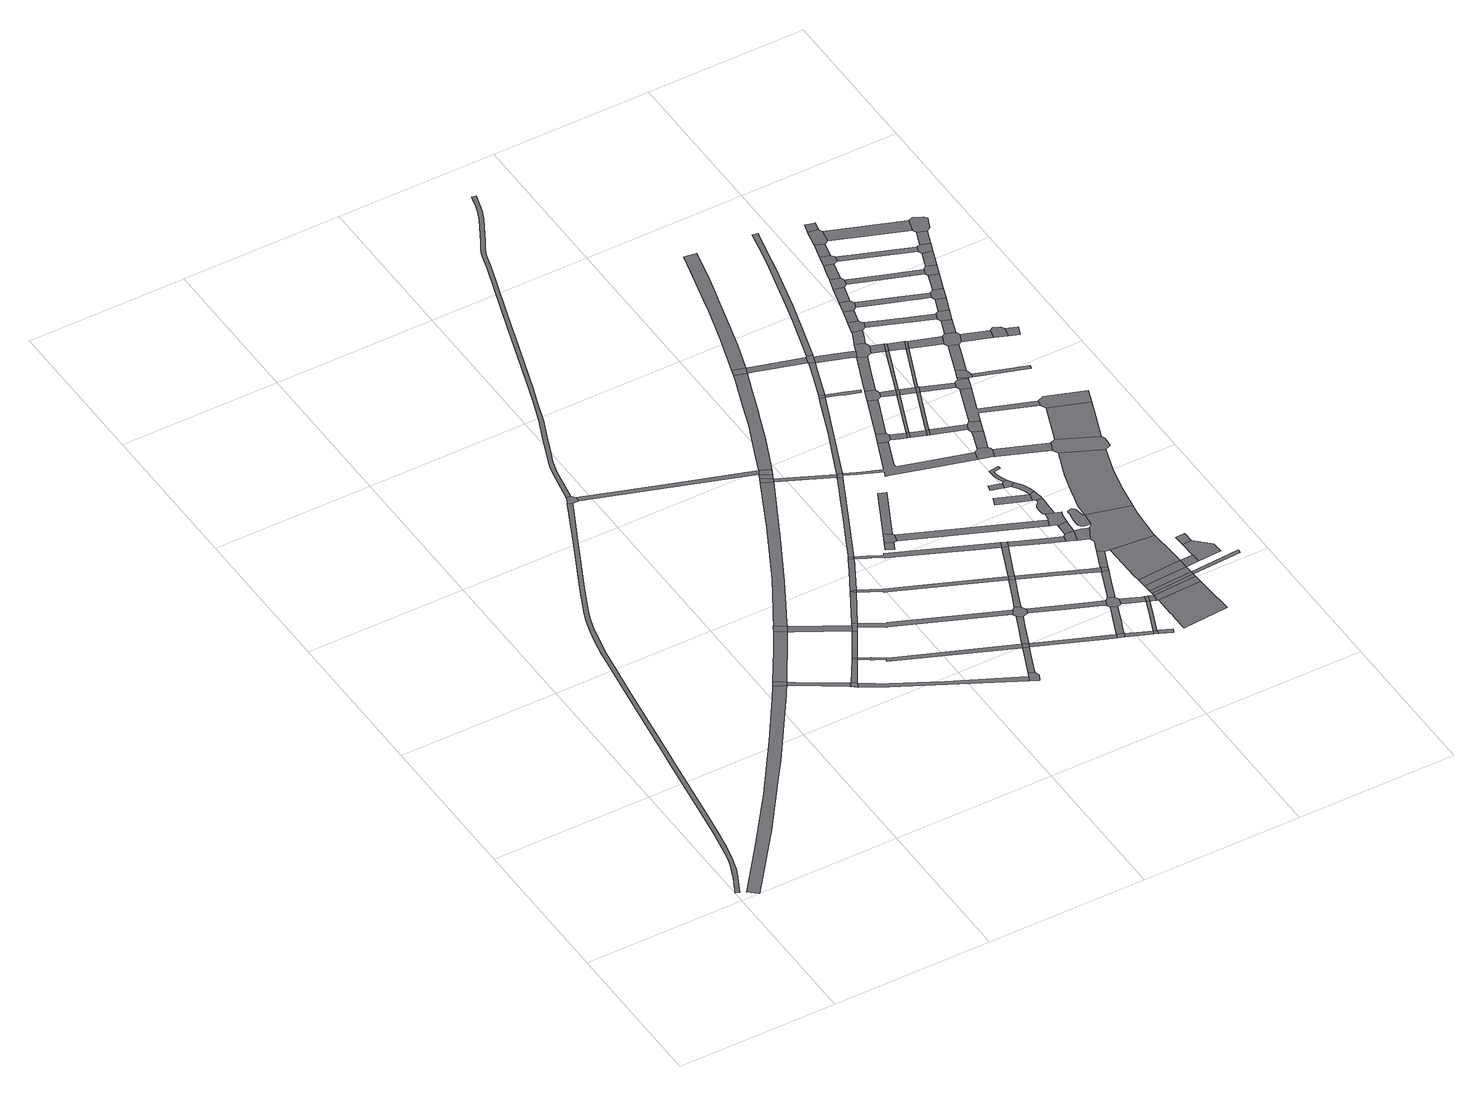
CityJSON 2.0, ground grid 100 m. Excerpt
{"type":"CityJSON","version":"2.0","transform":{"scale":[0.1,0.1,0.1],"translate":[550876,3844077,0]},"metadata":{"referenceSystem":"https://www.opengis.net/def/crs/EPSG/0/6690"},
"CityObjects":{
"road1":{"type":"Road","attributes":{"RoadStructureAttribute.sectionType":"1"},"geometry":[{"type":"MultiSurface","lod":"1","boundaries":[[[0,1,2,3,4,5,6,7,8,9,10,11,12,13]]]}]},
"road2":{"type":"Road","attributes":{"RoadStructureAttribute.sectionType":"1"},"geometry":[{"type":"MultiSurface","lod":"1","boundaries":[[[14,15,16,17,18,19,20,21,22,23,24,25,26,27,28,29,30,31,32,33,34,35,36,37,38,39,40,41,42,43,44,45,46,47,48,49,50,51,52,53,54,55]]]}]},
"road3":{"type":"Road","geometry":[{"type":"MultiSurface","lod":"1","boundaries":[[[56,0,13,57]]]}]},
"road4":{"type":"Road","attributes":{"RoadStructureAttribute.sectionType":"1"},"geometry":[{"type":"MultiSurface","lod":"1","boundaries":[[[58,57,13,59,60,61,62]]]}]},
"road5":{"type":"Road","attributes":{"RoadStructureAttribute.sectionType":"1"},"geometry":[{"type":"MultiSurface","lod":"1","boundaries":[[[63,64,65,56,57,66,67]]]}]},
"road6":{"type":"Road","geometry":[{"type":"MultiSurface","lod":"1","boundaries":[[[62,61,68,69,70,71]]]}]},
"road7":{"type":"Road","geometry":[{"type":"MultiSurface","lod":"1","boundaries":[[[72,63,67,73]]]}]},
"road8":{"type":"Road","geometry":[{"type":"MultiSurface","lod":"1","boundaries":[[[74,75,14,55,76,77,78]]]}]},
"road9":{"type":"Road","attributes":{"RoadStructureAttribute.sectionType":"1"},"geometry":[{"type":"MultiSurface","lod":"1","boundaries":[[[79,71,70,80]]]}]},
"road10":{"type":"Road","geometry":[{"type":"MultiSurface","lod":"1","boundaries":[[[81,79,80,82]]]}]},
"road11":{"type":"Road","attributes":{"RoadStructureAttribute.sectionType":"1"},"geometry":[{"type":"MultiSurface","lod":"1","boundaries":[[[83,73,67,84,85,86]]]}]},
"road12":{"type":"Road","attributes":{"RoadStructureAttribute.sectionType":"1"},"geometry":[{"type":"MultiSurface","lod":"1","boundaries":[[[85,81,82,87]]]}]},
"road13":{"type":"Road","attributes":{"RoadStructureAttribute.sectionType":"1"},"geometry":[{"type":"MultiSurface","lod":"1","boundaries":[[[88,89,90,91,92,93,70,69,94,95,96,97,98,99]]]}]},
"road14":{"type":"Road","geometry":[{"type":"MultiSurface","lod":"1","boundaries":[[[100,86,85,87,101,102,103]]]}]},
"road15":{"type":"Road","attributes":{"RoadStructureAttribute.sectionType":"1"},"geometry":[{"type":"MultiSurface","lod":"1","boundaries":[[[104,100,103,105]]]}]},
"road16":{"type":"Road","attributes":{"RoadStructureAttribute.sectionType":"1"},"geometry":[{"type":"MultiSurface","lod":"1","boundaries":[[[106,107,108,109,110,111,72,73,112,113,114,115,116,117]]]}]},
"road17":{"type":"Road","attributes":{"RoadStructureAttribute.sectionType":"1"},"geometry":[{"type":"MultiSurface","lod":"1","boundaries":[[[118,119,120,121,122,82,80,123,124,125,126,127,128,129]]]}]},
"road18":{"type":"Road","attributes":{"RoadStructureAttribute.sectionType":"1"},"geometry":[{"type":"MultiSurface","lod":"1","boundaries":[[[130,77,76,131,132,133]]]}]},
"road19":{"type":"Road","geometry":[{"type":"MultiSurface","lod":"1","boundaries":[[[104,105,134]]]}]},
"road20":{"type":"Road","attributes":{"RoadStructureAttribute.sectionType":"1"},"geometry":[{"type":"MultiSurface","lod":"1","boundaries":[[[135,136,104,134,137]]]}]},
"road21":{"type":"Road","attributes":{"RoadStructureAttribute.sectionType":"1"},"geometry":[{"type":"MultiSurface","lod":"1","boundaries":[[[138,139,103,102,140,141,142,143,144]]]}]},
"road22":{"type":"Road","geometry":[{"type":"MultiSurface","lod":"1","boundaries":[[[145,99,98,146,147,148,149,150,151,152]]]}]},
"road23":{"type":"Road","geometry":[{"type":"MultiSurface","lod":"1","boundaries":[[[153,135,137,154]]]}]},
"road24":{"type":"Road","attributes":{"RoadStructureAttribute.sectionType":"1"},"geometry":[{"type":"MultiSurface","lod":"1","boundaries":[[[128,155,145,152,156,157]]]}]},
"road25":{"type":"Road","attributes":{"RoadStructureAttribute.sectionType":"1"},"geometry":[{"type":"MultiSurface","lod":"1","boundaries":[[[158,159,160,161,162,163,164,165,166,167,168,169,170,171,172,173,174,175,176,177,74,78,178,179,180,181,182,183,184,185,186,187,188,189,190,191,192,193,194,195]]]}]},
"road26":{"type":"Road","geometry":[{"type":"MultiSurface","lod":"1","boundaries":[[[129,128,157,196]]]}]},
"road27":{"type":"Road","attributes":{"RoadStructureAttribute.sectionType":"1"},"geometry":[{"type":"MultiSurface","lod":"1","boundaries":[[[197,198,134,105,199,200,201,202,203]]]}]},
"road28":{"type":"Road","geometry":[{"type":"MultiSurface","lod":"1","boundaries":[[[204,106,117,205]]]}]},
"road29":{"type":"Road","attributes":{"RoadStructureAttribute.sectionType":"1"},"geometry":[{"type":"MultiSurface","lod":"1","boundaries":[[[132,204,205,206,207]]]}]},
"road30":{"type":"Road","attributes":{"RoadStructureAttribute.sectionType":"1"},"geometry":[{"type":"MultiSurface","lod":"1","boundaries":[[[208,209,129,196,210,211]]]}]},
"road31":{"type":"Road","geometry":[{"type":"MultiSurface","lod":"1","boundaries":[[[133,132,207,212]]]}]},
"road32":{"type":"Road","geometry":[{"type":"MultiSurface","lod":"1","boundaries":[[[213,214,215,216]]]}]},
"road33":{"type":"Road","attributes":{"RoadStructureAttribute.sectionType":"1"},"geometry":[{"type":"MultiSurface","lod":"1","boundaries":[[[217,218,219,220,221,222,153,154,223,224,225]]]}]},
"road34":{"type":"Road","geometry":[{"type":"MultiSurface","lod":"1","boundaries":[[[226,213,216,227,228,229,230]]]}]},
"road35":{"type":"Road","geometry":[{"type":"MultiSurface","lod":"1","boundaries":[[[231,232,233,144,143,234,235,208,211,236,237,238,239,240,241,242]]]}]},
"road36":{"type":"Road","attributes":{"RoadStructureAttribute.sectionType":"1"},"geometry":[{"type":"MultiSurface","lod":"1","boundaries":[[[243,205,117,244,217,245]]]}]},
"road37":{"type":"Road","attributes":{"RoadStructureAttribute.sectionType":"1"},"geometry":[{"type":"MultiSurface","lod":"1","boundaries":[[[246,247,196,157,248,249,250,251]]]}]},
"road38":{"type":"Road","attributes":{"RoadStructureAttribute.sectionType":"1"},"geometry":[{"type":"MultiSurface","lod":"1","boundaries":[[[252,253,254,255,256,257,258,154,137,259,260,261,262,263,264,265,266,267]]]}]},
"road39":{"type":"Road","attributes":{"RoadStructureAttribute.sectionType":"1"},"geometry":[{"type":"MultiSurface","lod":"1","boundaries":[[[202,268,231,242,269,270]]]}]},
"road40":{"type":"Road","attributes":{"RoadStructureAttribute.sectionType":"1"},"geometry":[{"type":"MultiSurface","lod":"1","boundaries":[[[271,272,226,230]]]}]},
"road41":{"type":"Road","geometry":[{"type":"MultiSurface","lod":"1","boundaries":[[[245,217,225,273,274]]]}]},
"road42":{"type":"Road","attributes":{"RoadStructureAttribute.sectionType":"1"},"geometry":[{"type":"MultiSurface","lod":"1","boundaries":[[[275,276,277,278,279,133,212,280,281,282,283,284,285]]]}]},
"road43":{"type":"Road","geometry":[{"type":"MultiSurface","lod":"1","boundaries":[[[203,202,270,286]]]}]},
"road44":{"type":"Road","attributes":{"RoadStructureAttribute.sectionType":"1"},"geometry":[{"type":"MultiSurface","lod":"1","boundaries":[[[287,288,239,238,289,290,291,292]]]}]},
"road45":{"type":"Road","geometry":[{"type":"MultiSurface","lod":"1","boundaries":[[[251,250,293,294,295]]]}]},
"road46":{"type":"Road","attributes":{"RoadStructureAttribute.sectionType":"1"},"geometry":[{"type":"MultiSurface","lod":"1","boundaries":[[[266,296,203,286,297,298]]]}]},
"road47":{"type":"Road","attributes":{"RoadStructureAttribute.sectionType":"1"},"geometry":[{"type":"MultiSurface","lod":"1","boundaries":[[[299,294,293,300,301,302]]]}]},
"road48":{"type":"Road","attributes":{"RoadStructureAttribute.sectionType":"1"},"geometry":[{"type":"MultiSurface","lod":"1","boundaries":[[[303,304,305,306,251,295,307,308,309,310]]]}]},
"road49":{"type":"Road","attributes":{"RoadStructureAttribute.sectionType":"1"},"geometry":[{"type":"MultiSurface","lod":"1","boundaries":[[[229,228,311,312,313]]]}]},
"road50":{"type":"Road","geometry":[{"type":"MultiSurface","lod":"1","boundaries":[[[267,266,298,314]]]}]},
"road51":{"type":"Road","attributes":{"RoadStructureAttribute.sectionType":"1"},"geometry":[{"type":"MultiSurface","lod":"1","boundaries":[[[315,316,317,318,245,274,319,320]]]}]},
"road52":{"type":"Road","attributes":{"RoadStructureAttribute.sectionType":"1"},"geometry":[{"type":"MultiSurface","lod":"1","boundaries":[[[321,322,286,270,323,324,325,326]]]}]},
"road53":{"type":"Road","geometry":[{"type":"MultiSurface","lod":"1","boundaries":[[[302,301,327,328]]]}]},
"road54":{"type":"Road","geometry":[{"type":"MultiSurface","lod":"1","boundaries":[[[329,292,291,303,310,330,331,332,333]]]}]},
"road55":{"type":"Road","geometry":[{"type":"MultiSurface","lod":"1","boundaries":[[[334,275,285,335]]]}]},
"road56":{"type":"Road","attributes":{"RoadStructureAttribute.sectionType":"1"},"geometry":[{"type":"MultiSurface","lod":"1","boundaries":[[[336,328,327,337,338]]]}]},
"road57":{"type":"Road","attributes":{"RoadStructureAttribute.sectionType":"1"},"geometry":[{"type":"MultiSurface","lod":"1","boundaries":[[[339,340,302,328,341,342,343]]]}]},
"road58":{"type":"Road","attributes":{"RoadStructureAttribute.sectionType":"1"},"geometry":[{"type":"MultiSurface","lod":"1","boundaries":[[[344,345,346,314,298,347,348,349,350,351]]]}]},
"road59":{"type":"Road","attributes":{"RoadStructureAttribute.sectionType":"1"},"geometry":[{"type":"MultiSurface","lod":"1","boundaries":[[[352,353,331,330,354,339,355]]]}]},
"road60":{"type":"Road","attributes":{"RoadStructureAttribute.sectionType":"1"},"geometry":[{"type":"MultiSurface","lod":"1","boundaries":[[[325,356,357,358,359,329,333,360,361,362,363]]]}]},
"road61":{"type":"Road","attributes":{"RoadStructureAttribute.sectionType":"1"},"geometry":[{"type":"MultiSurface","lod":"1","boundaries":[[[364,365,366,367,368,274,273,369,370,371,372,373,374,375,376,377,378,379,380,381,382]]]}]},
"road62":{"type":"Road","geometry":[{"type":"MultiSurface","lod":"1","boundaries":[[[383,364,382,384,385,386,387]]]}]},
"road63":{"type":"Road","geometry":[{"type":"MultiSurface","lod":"1","boundaries":[[[355,339,343,388]]]}]},
"road64":{"type":"Road","attributes":{"RoadStructureAttribute.sectionType":"1"},"geometry":[{"type":"MultiSurface","lod":"1","boundaries":[[[388,343,389,390,391]]]}]},
"road65":{"type":"Road","geometry":[{"type":"MultiSurface","lod":"1","boundaries":[[[326,325,363,392]]]}]},
"road66":{"type":"Road","geometry":[{"type":"MultiSurface","lod":"1","boundaries":[[[393,315,320,394]]]}]},
"road67":{"type":"Road","attributes":{"RoadStructureAttribute.sectionType":"1"},"geometry":[{"type":"MultiSurface","lod":"1","boundaries":[[[395,335,285,396,397,398]]]}]},
"road68":{"type":"Road","attributes":{"RoadStructureAttribute.sectionType":"1"},"geometry":[{"type":"MultiSurface","lod":"1","boundaries":[[[399,400,386,385,401,402,403]]]}]},
"road69":{"type":"Road","attributes":{"RoadStructureAttribute.sectionType":"1"},"geometry":[{"type":"MultiSurface","lod":"1","boundaries":[[[404,405,406,407,326,392,408,409]]]}]},
"road70":{"type":"Road","geometry":[{"type":"MultiSurface","lod":"1","boundaries":[[[410,411,351,350,412,413,414]]]}]},
"road71":{"type":"Road","attributes":{"RoadStructureAttribute.sectionType":"1"},"geometry":[{"type":"MultiSurface","lod":"1","boundaries":[[[415,383,387,416,417]]]}]},
"road72":{"type":"Road","geometry":[{"type":"MultiSurface","lod":"1","boundaries":[[[418,419,420,421,422,423]]]}]},
"road73":{"type":"Road","geometry":[{"type":"MultiSurface","lod":"1","boundaries":[[[403,402,424,425]]]}]},
"road74":{"type":"Road","attributes":{"RoadStructureAttribute.sectionType":"1"},"geometry":[{"type":"MultiSurface","lod":"1","boundaries":[[[426,427,428,393,394,429,430]]]}]},
"road75":{"type":"Road","attributes":{"RoadStructureAttribute.sectionType":"1"},"geometry":[{"type":"MultiSurface","lod":"1","boundaries":[[[431,432,433,434,435,436,394,320]]]}]},
"road76":{"type":"Road","geometry":[{"type":"MultiSurface","lod":"1","boundaries":[[[437,438,439,440]]]}]},
"road77":{"type":"Road","attributes":{"RoadStructureAttribute.sectionType":"1"},"geometry":[{"type":"MultiSurface","lod":"1","boundaries":[[[441,442,410,414]]]}]},
"road78":{"type":"Road","attributes":{"RoadStructureAttribute.sectionType":"1"},"geometry":[{"type":"MultiSurface","lod":"1","boundaries":[[[443,444,445,446,447,448,449,450,451]]]}]},
"road79":{"type":"Road","attributes":{"RoadStructureAttribute.sectionType":"1"},"geometry":[{"type":"MultiSurface","lod":"1","boundaries":[[[452,453,454,455,456,334,335,457,458,459,460,461,462,463,464,465]]]}]},
"road80":{"type":"Road","geometry":[{"type":"MultiSurface","lod":"1","boundaries":[[[466,467,313,312,468,442,441,469,470,471,472]]]}]},
"road81":{"type":"Road","attributes":{"RoadStructureAttribute.sectionType":"1"},"geometry":[{"type":"MultiSurface","lod":"1","boundaries":[[[473,474,425,424,475,476]]]}]},
"road82":{"type":"Road","geometry":[{"type":"MultiSurface","lod":"1","boundaries":[[[477,478,414,413,479,480]]]}]},
"road83":{"type":"Road","attributes":{"RoadStructureAttribute.sectionType":"1"},"geometry":[{"type":"MultiSurface","lod":"1","boundaries":[[[481,482,483,484,485,486,487,488,466,472,489,490]]]}]},
"road84":{"type":"Road","geometry":[{"type":"MultiSurface","lod":"1","boundaries":[[[491,391,390,445,444]]]}]},
"road85":{"type":"Road","geometry":[{"type":"MultiSurface","lod":"1","boundaries":[[[492,493,440,439,494,495]]]}]},
"road86":{"type":"Road","attributes":{"RoadStructureAttribute.sectionType":"1"},"geometry":[{"type":"MultiSurface","lod":"1","boundaries":[[[496,497,391,491]]]}]},
"road87":{"type":"Road","geometry":[{"type":"MultiSurface","lod":"1","boundaries":[[[498,499,497,496]]]}]},
"road88":{"type":"Road","geometry":[{"type":"MultiSurface","lod":"1","boundaries":[[[476,475,500,501]]]}]},
"road89":{"type":"Road","attributes":{"RoadStructureAttribute.sectionType":"1"},"geometry":[{"type":"MultiSurface","lod":"1","boundaries":[[[502,503,499,498]]]}]},
"road90":{"type":"Road","geometry":[{"type":"MultiSurface","lod":"1","boundaries":[[[504,505,423,422,481,490]]]}]},
"road91":{"type":"Road","attributes":{"RoadStructureAttribute.sectionType":"1"},"geometry":[{"type":"MultiSurface","lod":"1","boundaries":[[[506,507,508,509,510,511,512,513,514,515,516,493,492]]]}]},
"road92":{"type":"Road","geometry":[{"type":"MultiSurface","lod":"1","boundaries":[[[517,398,397,426,430,518,519]]]}]},
"road93":{"type":"Road","attributes":{"RoadStructureAttribute.sectionType":"1"},"geometry":[{"type":"MultiSurface","lod":"1","boundaries":[[[520,521,522,495,494,523,524,525,423,505]]]}]},
"road94":{"type":"Road","geometry":[{"type":"MultiSurface","lod":"1","boundaries":[[[526,527,503,502]]]}]},
"road95":{"type":"Road","geometry":[{"type":"MultiSurface","lod":"1","boundaries":[[[528,415,417,529,530,531]]]}]},
"road96":{"type":"Road","attributes":{"RoadStructureAttribute.sectionType":"1"},"geometry":[{"type":"MultiSurface","lod":"1","boundaries":[[[532,403,425,533]]]}]},
"road97":{"type":"Road","attributes":{"RoadStructureAttribute.sectionType":"1"},"geometry":[{"type":"MultiSurface","lod":"1","boundaries":[[[534,535,536,537,538,539,540,541,542,543,544,545,546,547,548,549,550,551,552,553,554,555,556,557,558,559,560,561,562,563,564,565,566]]]}]},
"road98":{"type":"Road","attributes":{"RoadStructureAttribute.sectionType":"1"},"geometry":[{"type":"MultiSurface","lod":"1","boundaries":[[[567,568,569,570,527,526,571,572]]]}]},
"road99":{"type":"Road","geometry":[{"type":"MultiSurface","lod":"1","boundaries":[[[573,574,377,376,575,576,577,578,579,580,581]]]}]},
"road100":{"type":"Road","attributes":{"RoadStructureAttribute.sectionType":"1"},"geometry":[{"type":"MultiSurface","lod":"1","boundaries":[[[530,529,582,532,583]]]}]},
"road101":{"type":"Road","attributes":{"RoadStructureAttribute.sectionType":"1"},"geometry":[{"type":"MultiSurface","lod":"1","boundaries":[[[584,585,586,501,500,587,588,589]]]}]},
"road102":{"type":"Road","attributes":{"RoadStructureAttribute.sectionType":"1"},"geometry":[{"type":"MultiSurface","lod":"1","boundaries":[[[590,476,501,591]]]}]},
"road103":{"type":"Road","geometry":[{"type":"MultiSurface","lod":"1","boundaries":[[[566,565,592,480,479,593,594,595,404,409,596,567,572,597,598,599]]]}]},
"road104":{"type":"Road","attributes":{"RoadStructureAttribute.sectionType":"1"},"geometry":[{"type":"MultiSurface","lod":"1","boundaries":[[[600,518,430,601,602,603]]]}]},
"road105":{"type":"Road","attributes":{"RoadStructureAttribute.sectionType":"1"},"geometry":[{"type":"MultiSurface","lod":"1","boundaries":[[[602,604,528,531,605,606]]]}]},
"road106":{"type":"Road","geometry":[{"type":"MultiSurface","lod":"1","boundaries":[[[583,532,533,607,608]]]}]},
"road107":{"type":"Road","attributes":{"RoadStructureAttribute.sectionType":"1"},"geometry":[{"type":"MultiSurface","lod":"1","boundaries":[[[609,610,573,581,611]]]}]},
"road108":{"type":"Road","attributes":{"RoadStructureAttribute.sectionType":"1"},"geometry":[{"type":"MultiSurface","lod":"1","boundaries":[[[612,607,533,613,590,614]]]}]},
"road109":{"type":"Road","attributes":{"RoadStructureAttribute.sectionType":"1"},"geometry":[{"type":"MultiSurface","lod":"1","boundaries":[[[615,526,502,616]]]}]},
"road110":{"type":"Road","geometry":[{"type":"MultiSurface","lod":"1","boundaries":[[[617,589,588,609,611,618]]]}]},
"road111":{"type":"Road","geometry":[{"type":"MultiSurface","lod":"1","boundaries":[[[614,590,591,619,620]]]}]},
"road112":{"type":"Road","attributes":{"RoadStructureAttribute.sectionType":"1"},"geometry":[{"type":"MultiSurface","lod":"1","boundaries":[[[621,583,608,622]]]}]},
"road113":{"type":"Road","attributes":{"RoadStructureAttribute.sectionType":"1"},"geometry":[{"type":"MultiSurface","lod":"1","boundaries":[[[578,577,623,624,625]]]}]},
"road114":{"type":"Road","geometry":[{"type":"MultiSurface","lod":"1","boundaries":[[[626,627,603,602,606,628,629,630,631,632,633]]]}]},
"road115":{"type":"Road","geometry":[{"type":"MultiSurface","lod":"1","boundaries":[[[634,498,496,635]]]}]},
"road116":{"type":"Road","attributes":{"RoadStructureAttribute.sectionType":"1"},"geometry":[{"type":"MultiSurface","lod":"1","boundaries":[[[636,637,638,639,640,641,642,517,519,643,644,645,646,647,648,649,650]]]}]},
"road117":{"type":"Road","geometry":[{"type":"MultiSurface","lod":"1","boundaries":[[[651,652,653,654]]]}]},
"road118":{"type":"Road","attributes":{"RoadStructureAttribute.sectionType":"1"},"geometry":[{"type":"MultiSurface","lod":"1","boundaries":[[[655,619,591,656,657,658]]]}]},
"road119":{"type":"Road","geometry":[{"type":"MultiSurface","lod":"1","boundaries":[[[654,653,615,616,659,660]]]}]},
"road120":{"type":"Road","attributes":{"RoadStructureAttribute.sectionType":"1"},"geometry":[{"type":"MultiSurface","lod":"1","boundaries":[[[661,662,626,633,663,664]]]}]},
"road121":{"type":"Road","attributes":{"RoadStructureAttribute.sectionType":"1"},"geometry":[{"type":"MultiSurface","lod":"1","boundaries":[[[630,629,665,666,621,667]]]}]},
"road122":{"type":"Road","geometry":[{"type":"MultiSurface","lod":"1","boundaries":[[[668,669,670,671,672,673,674,675,676,677,566,599,678,679,680]]]}]},
"road123":{"type":"Road","attributes":{"RoadStructureAttribute.sectionType":"1"},"geometry":[{"type":"MultiSurface","lod":"1","boundaries":[[[681,614,620,682]]]}]},
"road124":{"type":"Road","geometry":[{"type":"MultiSurface","lod":"1","boundaries":[[[667,621,622,683]]]}]},
"road125":{"type":"Road","geometry":[{"type":"MultiSurface","lod":"1","boundaries":[[[684,661,664,685,686,687,688,689,690]]]}]},
"road126":{"type":"Road","attributes":{"RoadStructureAttribute.sectionType":"1"},"geometry":[{"type":"MultiSurface","lod":"1","boundaries":[[[683,622,691,681,692]]]}]},
"road127":{"type":"Road","attributes":{"RoadStructureAttribute.sectionType":"1"},"geometry":[{"type":"MultiSurface","lod":"1","boundaries":[[[693,684,690,694]]]}]},
"road128":{"type":"Road","geometry":[{"type":"MultiSurface","lod":"1","boundaries":[[[695,658,657,696,697,698,699,700]]]}]},
"road129":{"type":"Road","attributes":{"RoadStructureAttribute.sectionType":"1"},"geometry":[{"type":"MultiSurface","lod":"1","boundaries":[[[697,701,617,618,702,703,704,705,706,707,708,698]]]}]},
"road130":{"type":"Road","geometry":[{"type":"MultiSurface","lod":"1","boundaries":[[[692,681,682,709]]]}]},
"road131":{"type":"Road","geometry":[{"type":"MultiSurface","lod":"1","boundaries":[[[710,695,700,711]]]}]},
"road132":{"type":"Road","geometry":[{"type":"MultiSurface","lod":"1","boundaries":[[[712,693,694,713,714,715]]]}]},
"road133":{"type":"Road","attributes":{"RoadStructureAttribute.sectionType":"1"},"geometry":[{"type":"MultiSurface","lod":"1","boundaries":[[[716,710,711,717,718,719,720,721]]]}]},
"road134":{"type":"Road","geometry":[{"type":"MultiSurface","lod":"1","boundaries":[[[722,625,624,723,668,680,724,725,726]]]}]},
"road135":{"type":"Road","attributes":{"RoadStructureAttribute.sectionType":"1"},"geometry":[{"type":"MultiSurface","lod":"1","boundaries":[[[727,712,715,728]]]}]},
"road136":{"type":"Road","attributes":{"RoadStructureAttribute.sectionType":"1"},"geometry":[{"type":"MultiSurface","lod":"1","boundaries":[[[709,682,729,730,731]]]}]},
"road137":{"type":"Road","attributes":{"RoadStructureAttribute.sectionType":"1"},"geometry":[{"type":"MultiSurface","lod":"1","boundaries":[[[732,733,716,721,734,735]]]}]},
"road138":{"type":"Road","geometry":[{"type":"MultiSurface","lod":"1","boundaries":[[[736,727,728,737,738,739,740,741]]]}]},
"road139":{"type":"Road","attributes":{"RoadStructureAttribute.sectionType":"1"},"geometry":[{"type":"MultiSurface","lod":"1","boundaries":[[[742,743,687,686,744,745,746,747]]]}]},
"road140":{"type":"Road","attributes":{"RoadStructureAttribute.sectionType":"1"},"geometry":[{"type":"MultiSurface","lod":"1","boundaries":[[[748,749,722,726,750]]]}]},
"road141":{"type":"Road","attributes":{"RoadStructureAttribute.sectionType":"1"},"geometry":[{"type":"MultiSurface","lod":"1","boundaries":[[[751,752,736,741,753]]]}]},
"road142":{"type":"Road","attributes":{"RoadStructureAttribute.sectionType":"1"},"geometry":[{"type":"MultiSurface","lod":"1","boundaries":[[[754,755,719,718,756,757]]]}]},
"road143":{"type":"Road","geometry":[{"type":"MultiSurface","lod":"1","boundaries":[[[758,731,730,732,735,759,760,761,762,763,764]]]}]},
"road144":{"type":"Road","attributes":{"RoadStructureAttribute.sectionType":"1"},"geometry":[{"type":"MultiSurface","lod":"1","boundaries":[[[765,766,767,714,713,768,769,770,771,772]]]}]},
"road145":{"type":"Road","geometry":[{"type":"MultiSurface","lod":"1","boundaries":[[[773,751,753,774,775,776,777,778,779,780]]]}]},
"road146":{"type":"Road","geometry":[{"type":"MultiSurface","lod":"1","boundaries":[[[781,705,704,782,783,748,750,784]]]}]},
"road147":{"type":"Road","attributes":{"RoadStructureAttribute.sectionType":"1"},"geometry":[{"type":"MultiSurface","lod":"1","boundaries":[[[785,786,773,780,787,788]]]}]},
"road148":{"type":"Road","attributes":{"RoadStructureAttribute.sectionType":"1"},"geometry":[{"type":"MultiSurface","lod":"1","boundaries":[[[789,758,764,790]]]}]},
"road149":{"type":"Road","attributes":{"RoadStructureAttribute.sectionType":"1"},"geometry":[{"type":"MultiSurface","lod":"1","boundaries":[[[761,760,791,792,793]]]}]},
"road150":{"type":"Road","geometry":[{"type":"MultiSurface","lod":"1","boundaries":[[[794,747,746,789,790,795]]]}]},
"road151":{"type":"Road","geometry":[{"type":"MultiSurface","lod":"1","boundaries":[[[796,797,798,799,800,785,788,801,802,803,804,805,806]]]}]},
"road152":{"type":"Road","attributes":{"RoadStructureAttribute.sectionType":"1"},"geometry":[{"type":"MultiSurface","lod":"1","boundaries":[[[807,739,738,808,809]]]}]},
"road153":{"type":"Road","attributes":{"RoadStructureAttribute.sectionType":"1"},"geometry":[{"type":"MultiSurface","lod":"1","boundaries":[[[810,796,806,811]]]}]},
"road154":{"type":"Road","attributes":{"RoadStructureAttribute.sectionType":"1"},"geometry":[{"type":"MultiSurface","lod":"1","boundaries":[[[812,794,795,813]]]}]},
"road155":{"type":"Road","geometry":[{"type":"MultiSurface","lod":"1","boundaries":[[[814,793,792,815,816,817]]]}]},
"road156":{"type":"Road","geometry":[{"type":"MultiSurface","lod":"1","boundaries":[[[818,819,772,771,820,812,813,821]]]}]},
"road157":{"type":"Road","attributes":{"RoadStructureAttribute.sectionType":"1"},"geometry":[{"type":"MultiSurface","lod":"1","boundaries":[[[777,776,822,823]]]}]},
"road158":{"type":"Road","attributes":{"RoadStructureAttribute.sectionType":"1"},"geometry":[{"type":"MultiSurface","lod":"1","boundaries":[[[816,815,824,825]]]}]},
"road159":{"type":"Road","attributes":{"RoadStructureAttribute.sectionType":"1"},"geometry":[{"type":"MultiSurface","lod":"1","boundaries":[[[826,818,821,827]]]}]},
"road160":{"type":"Road","geometry":[{"type":"MultiSurface","lod":"1","boundaries":[[[828,809,808,829,826,827,830]]]}]},
"road161":{"type":"Road","attributes":{"RoadStructureAttribute.sectionType":"1"},"geometry":[{"type":"MultiSurface","lod":"1","boundaries":[[[803,802,831,832,833]]]}]},
"road162":{"type":"Road","attributes":{"RoadStructureAttribute.sectionType":"1"},"geometry":[{"type":"MultiSurface","lod":"1","boundaries":[[[834,835,828,830,836]]]}]},
"road163":{"type":"Road","geometry":[{"type":"MultiSurface","lod":"1","boundaries":[[[837,823,822,838,834,836,839]]]}]},
"road164":{"type":"Road","attributes":{"RoadStructureAttribute.sectionType":"1"},"geometry":[{"type":"MultiSurface","lod":"1","boundaries":[[[840,837,839,841,842]]]}]},
"road165":{"type":"Road","geometry":[{"type":"MultiSurface","lod":"1","boundaries":[[[843,844,833,832,845,840,842,846,847,848,849]]]}]}
},
"vertices":[
[1060,1432,0],[1003,1342,0],[811,1053,0],[722,926,0],[559,693,0],[296,345,0],[61,46,0],[116,1,0],[447,424,0],[697,766,0],[780,880,0],[1087,1331,0],[1100,1351,0],[1130,1399,0],
[862,3310,0],[729,3024,0],[550,2655,0],[482,2502,0],[455,2436,0],[435,2369,0],[411,2276,0],[385,2146,0],[373,2068,0],[331,1790,0],[252,1237,0],[237,1135,0],[179,734,0],[151,536,0],[130,426,0],[113,341,0],[101,298,0],[84,251,0],[57,185,0],[28,128,0],[2,74,0],[26,63,0],[50,115,0],[80,176,0],[109,243,0],[124,291,0],[138,336,0],[155,421,0],[176,534,0],[204,729,0],[269,1178,0],[277,1232,0],[356,1788,0],[399,2067,0],[410,2141,0],[436,2271,0],[460,2361,0],[480,2429,0],[504,2492,0],[573,2645,0],[751,3014,0],[889,3298,0],
[1079,1462,0],[1144,1421,0],
[1181,1397,0],[1167,1376,0],[1428,1211,0],[1432,1208,0],[1441,1235,0],
[1296,1815,0],[1266,1764,0],[1219,1684,0],[1327,1719,0],[1361,1774,0],
[1460,1182,0],[1463,1185,0],[1474,1214,0],[1446,1231,0],
[1318,1853,0],[1383,1815,0],
[883,3358,0],[871,3328,0],[928,3301,0],[931,3331,0],[910,3356,0],
[1551,1396,0],[1575,1380,0],
[1560,1410,0],[1582,1393,0],
[1417,1796,0],[1395,1756,0],[1673,1599,0],[1695,1639,0],
[1695,1579,0],
[2024,912,0],[1901,974,0],[1628,1116,0],[1612,1123,0],[1557,1163,0],[1532,1175,0],[1515,1152,0],[1540,1138,0],[1600,1103,0],[1610,1096,0],[2301,740,0],[2318,773,0],
[1705,1656,0],[1708,1599,0],[1714,1609,0],[1729,1637,0],
[1832,1885,0],[1858,1860,0],
[1866,2908,0],[1710,2579,0],[1514,2194,0],[1389,1973,0],[1359,1923,0],[1328,1869,0],[1398,1842,0],[1432,1905,0],[1560,2142,0],[1724,2454,0],[1854,2715,0],[1934,2877,0],
[2100,1153,0],[1733,1302,0],[1721,1309,0],[1665,1344,0],[1648,1356,0],[1638,1341,0],[1658,1329,0],[1713,1297,0],[1706,1282,0],[2204,1076,0],[2411,991,0],[2423,1021,0],
[1340,3193,0],[1330,3165,0],[1896,2973,0],[1911,3001,0],
[1865,1876,0],
[1960,2116,0],[1913,2026,0],[1988,2102,0],
[1875,1558,0],[1873,1552,0],[1856,1527,0],[1855,1524,0],[1858,1523,0],[2506,1255,0],[2523,1288,0],
[2329,798,0],[2325,728,0],[2337,722,0],[2353,713,0],[2373,753,0],[2365,777,0],[2364,781,0],[2363,783,0],
[1968,2131,0],[1995,2117,0],
[2390,941,0],[2420,918,0],[2446,979,0],
[1713,5759,0],[1707,5728,0],[1697,5685,0],[1680,5638,0],[1653,5578,0],[1565,5414,0],[1538,5366,0],[1521,5334,0],[1511,5301,0],[1484,5211,0],[1327,4725,0],[1304,4654,0],[1167,4228,0],[1125,4107,0],[1077,3970,0],[1030,3862,0],[979,3734,0],[955,3671,0],[935,3616,0],[923,3571,0],[948,3566,0],[960,3609,0],[977,3664,0],[1002,3724,0],[1053,3852,0],[1099,3962,0],[1153,4117,0],[1189,4221,0],[1329,4654,0],[1346,4707,0],[1507,5204,0],[1533,5294,0],[1543,5324,0],[1560,5357,0],[1587,5402,0],[1676,5565,0],[1705,5628,0],[1739,5753,0],
[2458,1007,0],
[2207,1720,0],[2003,1804,0],[1993,1789,0],[1988,1779,0],[2029,1763,0],[2633,1513,0],[2646,1538,0],
[1883,2944,0],[1946,2901,0],
[1952,2914,0],[1960,2932,0],
[2513,1231,0],[2484,1163,0],[2517,1145,0],[2544,1210,0],
[1978,2972,0],
[2199,2129,0],[2175,2078,0],[2223,2056,0],[2246,2106,0],
[2255,2729,0],[2209,2631,0],[2180,2571,0],[2123,2446,0],[2026,2247,0],[1975,2144,0],[2142,2418,0],[2243,2632,0],[2281,2711,0],
[2231,2194,0],[2254,2108,0],[2270,2109,0],[2281,2157,0],[2276,2173,0],
[2544,1302,0],[2543,1300,0],[2526,1287,0],[2507,1253,0],[2516,1237,0],[2546,1211,0],[2581,1222,0],[2584,1223,0],[2593,1259,0],[2588,1260,0],[2577,1288,0],[2576,1290,0],
[1981,2885,0],[1970,2860,0],[2267,2753,0],
[2880,832,0],[2689,911,0],[2678,883,0],[2833,819,0],[2900,791,0],[2912,819,0],
[2618,1859,0],[2236,2022,0],[2152,2057,0],[2146,2043,0],[2132,2050,0],[2083,2073,0],[2060,2087,0],[2053,2070,0],[2076,2058,0],[2138,2028,0],[2141,2021,0],[2168,2009,0],[2222,1986,0],[2602,1823,0],[2738,1764,0],[2754,1802,0],
[2581,1389,0],[2613,1377,0],[2666,1499,0],
[2429,2482,0],[2380,2501,0],
[2289,2727,0],[2296,2742,0],
[2198,3747,0],[2187,3711,0],[2113,3505,0],[2060,3355,0],[1955,3104,0],[2021,3069,0],[2084,3215,0],[2152,3398,0],[2155,3406,0],[2230,3609,0],[2273,3724,0],
[2676,1526,0],
[2940,1116,0],[2793,1176,0],[2780,1142,0],[2972,1062,0],[2990,1054,0],[3005,1090,0],
[2941,779,0],[2953,804,0],[2955,810,0],
[2674,1608,0],[2708,1600,0],[2773,1750,0],
[3049,763,0],[3044,735,0],[3092,715,0],[3103,741,0],
[3001,1032,0],[2996,1021,0],[2960,933,0],[2923,844,0],[2974,858,0],[2998,917,0],[3021,977,0],[3036,1012,0],
[2325,2085,0],[3056,1781,0],[3074,1826,0],
[2789,1787,0],
[2509,3344,0],[2493,3304,0],[2403,3071,0],[2337,2918,0],[2538,3326,0],[2540,3332,0],
[3065,1362,0],[2898,1432,0],[2886,1403,0],[3100,1310,0],[3110,1306,0],[3122,1338,0],
[3118,704,0],[3121,733,0],
[3027,1105,0],[3066,1023,0],[3075,1063,0],[3062,1085,0],[3064,1089,0],
[2211,3790,0],[2289,3766,0],
[3138,726,0],[3194,672,0],[3205,697,0],
[3196,969,0],[3145,844,0],[3162,834,0],[3201,932,0],[3214,962,0],
[3036,1682,0],[3012,1692,0],[2853,1759,0],[2876,1705,0],[2995,1655,0],[3013,1647,0],[3068,1624,0],[3079,1664,0],
[3196,1013,0],[3130,1040,0],[3117,1002,0],[3207,1008,0],
[3107,1299,0],[3074,1218,0],[3035,1123,0],[3029,1109,0],[3066,1094,0],[3112,1206,0],[3134,1259,0],[3150,1298,0],
[2593,2856,0],[2511,2651,0],[2489,2659,0],[2399,2698,0],[2371,2710,0],[2364,2695,0],[2392,2683,0],[2477,2644,0],[2505,2634,0],[2490,2600,0],[2511,2594,0],[2730,2533,0],[3000,2456,0],[3016,2513,0],[2665,2614,0],[2586,2635,0],[2582,2646,0],[2578,2659,0],[2648,2834,0],
[2620,2923,0],[2667,2843,0],[2668,2843,0],[2683,2880,0],[2674,2901,0],
[3225,1001,0],
[3223,958,0],[3251,946,0],[3258,987,0],
[3160,1322,0],
[2516,3362,0],[2548,3350,0],
[2324,3755,0],[2311,3712,0],[2604,3625,0],[2616,3668,0],
[2734,2861,0],[2727,2863,0],[2721,2823,0],[2758,2810,0],[2772,2847,0],
[3172,1463,0],[3167,1451,0],[3167,1449,0],[3123,1341,0],[3206,1433,0],[3209,1442,0],
[3095,1680,0],[3091,1674,0],[3089,1614,0],[3128,1598,0],[3151,1677,0],
[2724,3184,0],[2767,3134,0],[2779,3162,0],
[2907,2136,0],[2887,2083,0],[2980,2047,0],[3026,2030,0],[3084,2008,0],[3097,2059,0],
[2773,2804,0],[2788,2843,0],
[2610,3623,0],[2566,3497,0],[2532,3403,0],[2618,3545,0],[2639,3602,0],
[2613,3305,0],[2648,3291,0],[2731,3261,0],[2738,3281,0],[2653,3313,0],[2618,3325,0],
[2937,2238,0],[2926,2201,0],[3004,2180,0],[3013,2216,0],
[3157,1761,0],[3100,1755,0],
[3543,881,0],[3540,955,0],[3259,942,0],[3261,820,0],[3262,801,0],[3262,761,0],[3264,678,0],[3264,672,0],[3553,693,0],
[2466,4731,0],[2450,4665,0],[2376,4362,0],[2356,4277,0],[2291,4044,0],[2293,3779,0],[2344,3947,0],[2407,4173,0],[2448,4328,0],[2458,4367,0],[2491,4494,0],[2522,4616,0],[2532,4666,0],[2541,4717,0],
[3087,1875,0],[3083,1829,0],[3094,1765,0],[3165,1816,0],[3169,1827,0],[3174,1844,0],[3134,1857,0],
[2799,2839,0],[2790,2842,0],[2863,2771,0],[2877,2810,0],
[3195,1666,0],[3170,1675,0],[3195,1569,0],[3237,1651,0],
[3105,2000,0],[3105,1981,0],[3087,1964,0],[3079,1952,0],[3076,1940,0],[3075,1923,0],[3075,1898,0],[3079,1882,0],[3141,1979,0],[3140,1997,0],
[3537,1005,0],
[3047,2229,0],[3028,2221,0],[3044,2169,0],[3073,2189,0],
[3536,1030,0],[3257,1009,0],
[3535,1051,0],[3256,1031,0],
[2878,2766,0],[2892,2805,0],
[3533,1100,0],[3254,1081,0],
[3140,2012,0],[3131,2066,0],
[3036,2255,0],[3028,2277,0],[3024,2298,0],[3023,2321,0],[3070,2328,0],[3067,2348,0],[3003,2338,0],[3003,2318,0],[3005,2295,0],[3009,2272,0],[3017,2248,0],
[2627,3675,0],[2655,3650,0],[2660,3666,0],
[3125,2096,0],[3117,2122,0],[3104,2145,0],[3074,2126,0],[3084,2108,0],[3091,2087,0],
[3529,1161,0],[3251,1142,0],
[2754,3260,0],[2806,3174,0],[2818,3212,0],[2809,3239,0],
[2888,3143,0],[2905,3137,0],
[3263,1758,0],[3258,1783,0],[3257,1796,0],[3255,1811,0],[3252,1820,0],[3249,1825,0],[3245,1831,0],[3241,1835,0],[3236,1837,0],[3233,1838,0],[3230,1838,0],[3227,1837,0],[3222,1836,0],[3218,1834,0],[3214,1830,0],[3206,1833,0],[3200,1817,0],[3210,1814,0],[3204,1793,0],[3198,1769,0],[3196,1751,0],[3194,1733,0],[3194,1725,0],[3195,1713,0],[3196,1710,0],[3199,1701,0],[3202,1696,0],[3205,1692,0],[3208,1689,0],[3213,1685,0],[3223,1679,0],[3260,1676,0],[3270,1756,0],
[3244,1437,0],[3244,1435,0],[3246,1242,0],[3248,1189,0],[3525,1251,0],[3517,1412,0],
[3042,2534,0],[3038,2523,0],[3061,2439,0],[3072,2436,0],[3091,2429,0],[3112,2486,0],[3108,2495,0],[3105,2501,0],[3099,2513,0],
[2877,3147,0],[2905,3181,0],
[2923,2795,0],[2904,2802,0],[2901,2803,0],[2898,2758,0],[3079,2695,0],[3098,2732,0],
[2996,3104,0],[3011,3100,0],
[3259,1664,0],[3197,1565,0],[3205,1546,0],[3193,1516,0],[3222,1440,0],[3516,1427,0],[3528,1621,0],[3540,1688,0],
[2844,3587,0],[2822,3542,0],[2860,3524,0],[2882,3571,0],
[2845,3490,0],[2867,3384,0],[2912,3492,0],
[2924,3174,0],[2920,3176,0],
[3089,2668,0],[3081,2640,0],[3145,2641,0],
[2931,3172,0],[2984,3109,0],[3010,3143,0],
[3615,1166,0],[3617,1106,0],
[3119,2744,0],[3176,2723,0],
[3028,3136,0],[3021,3139,0],
[3023,3484,0],[3040,3478,0],
[3101,2425,0],[3392,2307,0],[3416,2363,0],
[2903,3621,0],[2883,3574,0],[2917,3502,0],[2943,3513,0],[2971,3568,0],[2966,3580,0],[2964,3585,0],[2959,3597,0],
[3850,1070,0],[3851,1049,0],
[2884,4689,0],[2872,4625,0],[2853,4530,0],[2827,4415,0],[2798,4302,0],[2764,4164,0],[2711,3966,0],[2720,3874,0],[2778,4077,0],[2819,4239,0],[2852,4377,0],[2883,4525,0],[2907,4630,0],[2916,4670,0],[2919,4683,0],
[3666,1339,0],[3607,1337,0],[3610,1268,0],[3669,1271,0],
[3038,3132,0],[3020,3096,0],[3205,3027,0],[3217,3065,0],
[3763,1115,0],[3760,1185,0],
[2942,3716,0],[2938,3700,0],[2987,3661,0],[3000,3700,0],
[3013,3488,0],[3018,3486,0],[3044,3541,0],
[3411,2269,0],[3397,2233,0],[3394,2225,0],[3364,2148,0],[3345,2093,0],[3330,2043,0],[3318,2002,0],[3309,1967,0],[3294,1902,0],[3280,1845,0],[3564,1834,0],[3601,2004,0],[3650,2162,0],
[3130,3444,0],[3145,3439,0],
[3061,3534,0],
[2964,3796,0],[3017,3708,0],[3028,3713,0],[3040,3751,0],[3037,3752,0],[3034,3758,0],[3022,3780,0],
[3119,3448,0],[3152,3501,0],
[2988,3884,0],[3047,3867,0],
[3244,3078,0],[3206,3027,0],[3215,3004,0],[3273,2983,0],[3282,3008,0],[3300,3058,0],
[3211,2994,0],[3197,2781,0],[3199,2784,0],[3525,2660,0],[3536,2697,0],[3211,2817,0],[3212,2819,0],[3246,2907,0],
[3169,3494,0],
[3249,3092,0],[3302,3063,0],
[3009,3961,0],[3069,3882,0],[3082,3920,0],[3067,3946,0],
[3271,3150,0],[3314,3059,0],[3326,3055,0],[3330,3082,0],[3329,3090,0],[3324,3121,0],
[3450,2376,0],[3393,2306,0],[3688,2178,0],[3694,2240,0],[3684,2266,0],
[3039,4073,0],[3098,4057,0],
[3149,3438,0],[3332,3372,0],[3355,3428,0],
[3343,3345,0],[3292,3206,0],[3361,3220,0],[3399,3323,0],
[3060,4149,0],[3120,4070,0],[3121,4071,0],[3131,4108,0],[3129,4108,0],[3119,4133,0],
[3292,3655,0],[3274,3661,0],[3185,3653,0],[3277,3618,0],[3406,3568,0],[3420,3606,0],
[3545,2627,0],[3453,2383,0],[3785,2538,0],
[3092,4268,0],[3078,4214,0],[3150,4253,0],
[3649,2973,0],[3335,3081,0],[3641,2948,0],[3649,2974,0],
[3379,3440,0],[3412,3331,0],[3423,3337,0],[3446,3394,0],[3442,3406,0],[3441,3408,0],[3436,3421,0],
[3379,3811,0],[3362,3817,0],[3355,3820,0],[3195,3835,0],[3348,3780,0],[3397,3762,0],[3469,3736,0],[3484,3772,0],
[3110,4339,0],[3165,4258,0],[3174,4261,0],[3175,4261,0],[3186,4298,0],[3184,4299,0],[3181,4304,0],[3169,4324,0],
[3579,2717,0],[3527,2659,0],[3528,2657,0],[3818,2629,0],
[3136,4441,0],[3132,4425,0],[3190,4411,0],[3191,4418,0],
[3416,3542,0],[3473,3521,0],
[3499,3310,0],[3594,3274,0],[3609,3334,0],
[3444,3618,0],[3501,3597,0],
[3160,4549,0],[3156,4538,0],[3149,4500,0],[3139,4455,0],[3137,4443,0],[3194,4420,0],[3217,4431,0],[3232,4515,0],[3226,4531,0],[3222,4541,0],[3221,4541,0],
[3339,4034,0],[3540,3922,0],[3553,3958,0],
[3177,4613,0],[3236,4597,0],
[3479,3711,0],[3536,3690,0],
[3632,3347,0],[3670,3246,0],[3685,3306,0],[3671,3330,0],
[3508,3787,0],[3486,3772,0],[3471,3731,0],[3564,3766,0],
[3603,4099,0],[3616,4136,0],
[3734,3223,0],[3755,3279,0],
[3549,3901,0],[3606,3880,0],
[3576,3972,0],[3541,3920,0],[3632,3951,0],
[3431,4354,0],[3664,4265,0],[3690,4348,0],
[3614,4076,0],[3606,4056,0],[3673,4061,0],
[3640,4143,0],[3605,4095,0],[3696,4123,0],
[3677,4241,0],[3711,4163,0],[3733,4222,0],
[3720,4358,0],[3717,4354,0],[3676,4243,0],[3758,4232,0],[3791,4309,0],[3774,4330,0],[3773,4331,0]
]}
